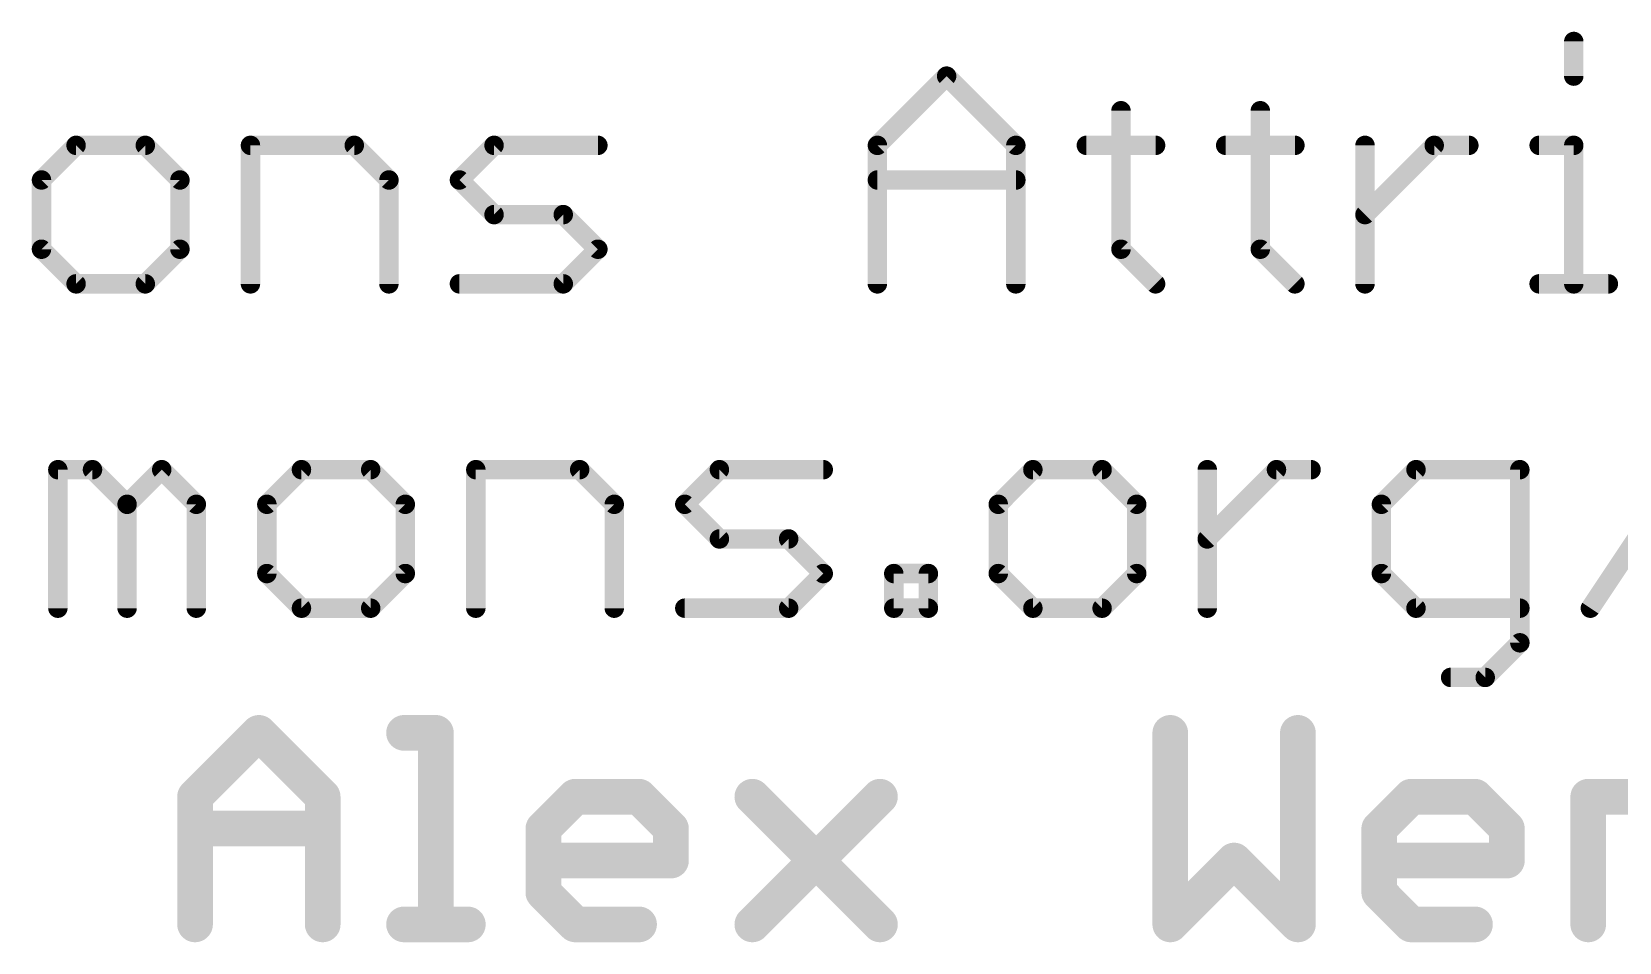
# Model space of a CAD drawing. Extents: x -12 to 110, y -16 to 66.
# Drawn here: x 50.93 to 63.37, y -15.24 to -8.11 of the extents above; entities that cross this region are included whole.
import ezdxf

# ---------------------------------------------------------------- set-up
doc = ezdxf.new("R2010")
doc.units = 0
doc.layers.add('51', color=53, linetype='CONTINUOUS')

msp = doc.modelspace()

# ---------------------------------------------------------------- linework, layer by layer
at = {"layer": '51'}
for points, const_width in [([(63.0107, -8.1856), (63.0107, -8.4568)], 0.1524), ([(57.5552, -8.9991), (58.0976, -8.4568)], 0.1524), ([(58.0976, -8.4568), (58.6399, -8.9991)], 0.1524), ([(59.4636, -8.728), (59.4636, -9.8126)], 0.1524), ([(60.555, -8.728), (60.555, -9.8126)], 0.1524), ([(51.2778, -8.9991), (51.0066, -9.2703)], 0.1524), ([(51.8201, -8.9991), (51.2778, -8.9991)], 0.1524), ([(52.0913, -9.2703), (51.8201, -8.9991)], 0.1524), ([(52.6438, -10.0838), (52.6438, -8.9991)], 0.1524), ([(52.6438, -8.9991), (53.4573, -8.9991)], 0.1524), ([(53.4573, -8.9991), (53.7284, -9.2703)], 0.1524), ([(54.2809, -9.2703), (54.5521, -8.9991)], 0.1524), ([(54.5521, -8.9991), (55.3656, -8.9991)], 0.1524), ([(57.5552, -10.0838), (57.5552, -8.9991)], 0.1524), ([(58.6399, -8.9991), (58.6399, -10.0838)], 0.1524), ([(59.1924, -8.9991), (59.7347, -8.9991)], 0.1524), ([(60.2838, -8.9991), (60.8262, -8.9991)], 0.1524), ([(61.3753, -10.0838), (61.3753, -8.9991)], 0.1524), ([(61.3753, -9.5415), (61.9176, -8.9991)], 0.1524), ([(61.9176, -8.9991), (62.1888, -8.9991)], 0.1524), ([(62.7396, -8.9991), (63.0107, -8.9991)], 0.1524), ([(63.0107, -8.9991), (63.0107, -10.0838)], 0.1524), ([(51.0066, -9.2703), (51.0066, -9.8126)], 0.1524), ([(52.0913, -9.8126), (52.0913, -9.2703)], 0.1524), ([(53.7284, -9.2703), (53.7284, -10.0838)], 0.1524), ([(54.5521, -9.5415), (54.2809, -9.2703)], 0.1524), ([(57.5552, -9.2703), (58.6399, -9.2703)], 0.1524), ([(55.0944, -9.5415), (54.5521, -9.5415)], 0.1524), ([(55.3656, -9.8126), (55.0944, -9.5415)], 0.1524), ([(51.0066, -9.8126), (51.2778, -10.0838)], 0.1524), ([(51.8201, -10.0838), (52.0913, -9.8126)], 0.1524), ([(55.0944, -10.0838), (55.3656, -9.8126)], 0.1524), ([(59.4636, -9.8126), (59.7347, -10.0838)], 0.1524), ([(60.555, -9.8126), (60.8262, -10.0838)], 0.1524), ([(51.2778, -10.0838), (51.8201, -10.0838)], 0.1524), ([(54.2809, -10.0838), (55.0944, -10.0838)], 0.1524), ([(62.7396, -10.0838), (63.2819, -10.0838)], 0.1524), ([(63.1408, -12.6238), (64.2255, -10.9968)], 0.1524), ([(51.135, -12.6238), (51.135, -11.5391)], 0.1524), ([(51.135, -11.5391), (51.4062, -11.5391)], 0.1524), ([(51.4062, -11.5391), (51.6773, -11.8103)], 0.1524), ([(51.6773, -11.8103), (51.9485, -11.5391)], 0.1524), ([(51.9485, -11.5391), (52.2197, -11.8103)], 0.1524), ([(53.0433, -11.5391), (52.7722, -11.8103)], 0.1524), ([(53.5857, -11.5391), (53.0433, -11.5391)], 0.1524), ([(53.8568, -11.8103), (53.5857, -11.5391)], 0.1524), ([(54.4093, -12.6238), (54.4093, -11.5391)], 0.1524), ([(54.4093, -11.5391), (55.2228, -11.5391)], 0.1524), ([(55.2228, -11.5391), (55.494, -11.8103)], 0.1524), ([(56.0465, -11.8103), (56.3176, -11.5391)], 0.1524), ([(56.3176, -11.5391), (57.1311, -11.5391)], 0.1524), ([(58.7734, -11.5391), (58.5022, -11.8103)], 0.1524), ([(59.3157, -11.5391), (58.7734, -11.5391)], 0.1524), ([(59.5869, -11.8103), (59.3157, -11.5391)], 0.1524), ([(60.1394, -12.6238), (60.1394, -11.5391)], 0.1524), ([(60.1394, -12.0815), (60.6817, -11.5391)], 0.1524), ([(60.6817, -11.5391), (60.9529, -11.5391)], 0.1524), ([(61.7748, -11.5391), (61.5037, -11.8103)], 0.1524), ([(62.5883, -11.5391), (61.7748, -11.5391)], 0.1524), ([(62.5883, -12.895), (62.5883, -11.5391)], 0.1524), ([(51.6773, -11.8103), (51.6773, -12.6238)], 0.1524), ([(52.2197, -11.8103), (52.2197, -12.6238)], 0.1524), ([(52.7722, -11.8103), (52.7722, -12.3526)], 0.1524), ([(53.8568, -12.3526), (53.8568, -11.8103)], 0.1524), ([(55.494, -11.8103), (55.494, -12.6238)], 0.1524), ([(56.3176, -12.0815), (56.0465, -11.8103)], 0.1524), ([(58.5022, -11.8103), (58.5022, -12.3526)], 0.1524), ([(59.5869, -12.3526), (59.5869, -11.8103)], 0.1524), ([(61.5037, -11.8103), (61.5037, -12.3526)], 0.1524), ([(56.86, -12.0815), (56.3176, -12.0815)], 0.1524), ([(57.1311, -12.3526), (56.86, -12.0815)], 0.1524), ([(52.7722, -12.3526), (53.0433, -12.6238)], 0.1524), ([(53.5857, -12.6238), (53.8568, -12.3526)], 0.1524), ([(56.86, -12.6238), (57.1311, -12.3526)], 0.1524), ([(57.6836, -12.6238), (57.6836, -12.3526)], 0.1524), ([(57.6836, -12.3526), (57.9548, -12.3526)], 0.1524), ([(57.9548, -12.3526), (57.9548, -12.6238)], 0.1524), ([(58.5022, -12.3526), (58.7734, -12.6238)], 0.1524), ([(59.3157, -12.6238), (59.5869, -12.3526)], 0.1524), ([(61.5037, -12.3526), (61.7748, -12.6238)], 0.1524), ([(53.0433, -12.6238), (53.5857, -12.6238)], 0.1524), ([(56.0465, -12.6238), (56.86, -12.6238)], 0.1524), ([(57.9548, -12.6238), (57.6836, -12.6238)], 0.1524), ([(58.7734, -12.6238), (59.3157, -12.6238)], 0.1524), ([(61.7748, -12.6238), (62.5883, -12.6238)], 0.1524), ([(62.3172, -13.1661), (62.5883, -12.895)], 0.1524), ([(62.046, -13.1661), (62.3172, -13.1661)], 0.1524), ([(52.2097, -14.1004), (52.7097, -13.6004)], 0.2794), ([(52.7097, -13.6004), (53.2096, -14.1004)], 0.2794), ([(53.8469, -13.6004), (54.0968, -13.6004)], 0.2794), ([(54.0968, -13.6004), (54.0968, -15.1003)], 0.2794), ([(59.8498, -13.6004), (59.8498, -15.1003)], 0.2794), ([(60.8497, -15.1003), (60.8497, -13.6004)], 0.2794), ([(52.2097, -15.1003), (52.2097, -14.1004)], 0.2794), ([(53.2096, -14.1004), (53.2096, -15.1003)], 0.2794), ([(54.9383, -14.3504), (55.1883, -14.1004)], 0.2794), ([(55.1883, -14.1004), (55.6882, -14.1004)], 0.2794), ([(55.6882, -14.1004), (55.9382, -14.3504)], 0.2794), ([(56.5755, -14.1004), (57.5754, -15.1003)], 0.2794), ([(56.5755, -15.1003), (57.5754, -14.1004)], 0.2794), ([(61.4869, -14.3504), (61.7369, -14.1004)], 0.2794), ([(61.7369, -14.1004), (62.2369, -14.1004)], 0.2794), ([(62.2369, -14.1004), (62.4868, -14.3504)], 0.2794), ([(63.1241, -15.1003), (63.1241, -14.1004)], 0.2794), ([(63.1241, -14.1004), (63.874, -14.1004)], 0.2794), ([(52.2097, -14.3504), (53.2096, -14.3504)], 0.2794), ([(54.9383, -14.8503), (54.9383, -14.3504)], 0.2794), ([(55.9382, -14.3504), (55.9382, -14.6003)], 0.2794), ([(61.4869, -14.8503), (61.4869, -14.3504)], 0.2794), ([(62.4868, -14.3504), (62.4868, -14.6003)], 0.2794), ([(55.9382, -14.6003), (54.9383, -14.6003)], 0.2794), ([(59.8498, -15.1003), (60.3497, -14.6003)], 0.2794), ([(60.3497, -14.6003), (60.8497, -15.1003)], 0.2794), ([(62.4868, -14.6003), (61.4869, -14.6003)], 0.2794), ([(55.1883, -15.1003), (54.9383, -14.8503)], 0.2794), ([(61.7369, -15.1003), (61.4869, -14.8503)], 0.2794), ([(53.8469, -15.1003), (54.3468, -15.1003)], 0.2794), ([(55.6882, -15.1003), (55.1883, -15.1003)], 0.2794), ([(62.2369, -15.1003), (61.7369, -15.1003)], 0.2794)]:
    msp.add_lwpolyline(points, dxfattribs=dict(at, const_width=const_width))
for points, const_width in [([(63.0488, -8.1856, 1), (62.9726, -8.1856)], 0.0762), ([(58.1245, -8.4299, 1), (58.0706, -8.4838)], 0.0762), ([(58.1245, -8.4838, 1), (58.0706, -8.4299)], 0.0762), ([(62.9726, -8.4568, 1), (63.0488, -8.4568)], 0.0762), ([(59.5017, -8.728, 1), (59.4255, -8.728)], 0.0762), ([(60.5931, -8.728, 1), (60.5169, -8.728)], 0.0762), ([(51.2778, -8.961, 1), (51.2778, -9.0372)], 0.0762), ([(51.3047, -9.0261, 1), (51.2508, -8.9722)], 0.0762), ([(51.847, -8.9722, 1), (51.7932, -9.0261)], 0.0762), ([(51.8201, -9.0372, 1), (51.8201, -8.961)], 0.0762), ([(52.6819, -8.9991, 1), (52.6057, -8.9991)], 0.0762), ([(52.6438, -8.961, 1), (52.6438, -9.0372)], 0.0762), ([(53.4842, -8.9722, 1), (53.4303, -9.0261)], 0.0762), ([(53.4573, -9.0372, 1), (53.4573, -8.961)], 0.0762), ([(54.5521, -8.961, 1), (54.5521, -9.0372)], 0.0762), ([(54.579, -9.0261, 1), (54.5251, -8.9722)], 0.0762), ([(55.3656, -9.0372, 1), (55.3656, -8.961)], 0.0762), ([(57.5933, -8.9991, 1), (57.5171, -8.9991)], 0.0762), ([(57.5283, -8.9722, 1), (57.5822, -9.0261)], 0.0762), ([(58.678, -8.9991, 1), (58.6018, -8.9991)], 0.0762), ([(58.6129, -9.0261, 1), (58.6668, -8.9722)], 0.0762), ([(59.1924, -8.961, 1), (59.1924, -9.0372)], 0.0762), ([(59.7347, -9.0372, 1), (59.7347, -8.961)], 0.0762), ([(60.2838, -8.961, 1), (60.2838, -9.0372)], 0.0762), ([(60.8262, -9.0372, 1), (60.8262, -8.961)], 0.0762), ([(61.4134, -8.9991, 1), (61.3372, -8.9991)], 0.0762), ([(61.9176, -8.961, 1), (61.9176, -9.0372)], 0.0762), ([(61.9445, -9.0261, 1), (61.8906, -8.9722)], 0.0762), ([(62.1888, -9.0372, 1), (62.1888, -8.961)], 0.0762), ([(62.7396, -8.961, 1), (62.7396, -9.0372)], 0.0762), ([(63.0488, -8.9991, 1), (62.9726, -8.9991)], 0.0762), ([(63.0107, -9.0372, 1), (63.0107, -8.961)], 0.0762), ([(51.0447, -9.2703, 1), (50.9685, -9.2703)], 0.0762), ([(52.1294, -9.2703, 1), (52.0532, -9.2703)], 0.0762), ([(53.7665, -9.2703, 1), (53.6903, -9.2703)], 0.0762), ([(54.3079, -9.2434, 1), (54.254, -9.2972)], 0.0762), ([(57.5552, -9.2322, 1), (57.5552, -9.3084)], 0.0762), ([(58.6399, -9.3084, 1), (58.6399, -9.2322)], 0.0762), ([(50.9797, -9.2434, 1), (51.0335, -9.2972)], 0.0762), ([(52.0643, -9.2972, 1), (52.1182, -9.2434)], 0.0762), ([(53.7015, -9.2972, 1), (53.7554, -9.2434)], 0.0762), ([(54.254, -9.2434, 1), (54.3079, -9.2972)], 0.0762), ([(54.5521, -9.5034, 1), (54.5521, -9.5796)], 0.0762), ([(54.5251, -9.5684, 1), (54.579, -9.5145)], 0.0762), ([(55.1214, -9.5145, 1), (55.0675, -9.5684)], 0.0762), ([(55.0944, -9.5796, 1), (55.0944, -9.5034)], 0.0762), ([(61.3483, -9.5145, 1), (61.4022, -9.5684)], 0.0762), ([(51.0335, -9.7857, 1), (50.9797, -9.8396)], 0.0762), ([(50.9685, -9.8126, 1), (51.0447, -9.8126)], 0.0762), ([(52.0532, -9.8126, 1), (52.1294, -9.8126)], 0.0762), ([(52.1182, -9.8396, 1), (52.0643, -9.7857)], 0.0762), ([(55.3925, -9.8396, 1), (55.3386, -9.7857)], 0.0762), ([(55.3386, -9.8396, 1), (55.3925, -9.7857)], 0.0762), ([(59.4905, -9.7857, 1), (59.4366, -9.8396)], 0.0762), ([(59.4255, -9.8126, 1), (59.5017, -9.8126)], 0.0762), ([(60.5819, -9.7857, 1), (60.528, -9.8396)], 0.0762), ([(60.5169, -9.8126, 1), (60.5931, -9.8126)], 0.0762), ([(51.2778, -10.0457, 1), (51.2778, -10.1219)], 0.0762), ([(51.2508, -10.1107, 1), (51.3047, -10.0569)], 0.0762), ([(51.7932, -10.0569, 1), (51.847, -10.1107)], 0.0762), ([(51.8201, -10.1219, 1), (51.8201, -10.0457)], 0.0762), ([(52.6057, -10.0838, 1), (52.6819, -10.0838)], 0.0762), ([(53.6903, -10.0838, 1), (53.7665, -10.0838)], 0.0762), ([(54.2809, -10.0457, 1), (54.2809, -10.1219)], 0.0762), ([(55.0675, -10.0569, 1), (55.1214, -10.1107)], 0.0762), ([(55.0944, -10.1219, 1), (55.0944, -10.0457)], 0.0762), ([(57.5171, -10.0838, 1), (57.5933, -10.0838)], 0.0762), ([(58.6018, -10.0838, 1), (58.678, -10.0838)], 0.0762), ([(59.7078, -10.1107, 1), (59.7617, -10.0569)], 0.0762), ([(60.7992, -10.1107, 1), (60.8531, -10.0569)], 0.0762), ([(61.3372, -10.0838, 1), (61.4134, -10.0838)], 0.0762), ([(62.7396, -10.0457, 1), (62.7396, -10.1219)], 0.0762), ([(62.9726, -10.0838, 1), (63.0488, -10.0838)], 0.0762), ([(63.2819, -10.1219, 1), (63.2819, -10.0457)], 0.0762), ([(51.1731, -11.5391, 1), (51.0969, -11.5391)], 0.0762), ([(51.135, -11.501, 1), (51.135, -11.5772)], 0.0762), ([(51.4331, -11.5122, 1), (51.3792, -11.5661)], 0.0762), ([(51.4062, -11.5772, 1), (51.4062, -11.501)], 0.0762), ([(51.9754, -11.5122, 1), (51.9216, -11.5661)], 0.0762), ([(51.9754, -11.5661, 1), (51.9216, -11.5122)], 0.0762), ([(53.0433, -11.501, 1), (53.0433, -11.5772)], 0.0762), ([(53.0703, -11.5661, 1), (53.0164, -11.5122)], 0.0762), ([(53.6126, -11.5122, 1), (53.5587, -11.5661)], 0.0762), ([(53.5857, -11.5772, 1), (53.5857, -11.501)], 0.0762), ([(54.4474, -11.5391, 1), (54.3712, -11.5391)], 0.0762), ([(54.4093, -11.501, 1), (54.4093, -11.5772)], 0.0762), ([(55.2498, -11.5122, 1), (55.1959, -11.5661)], 0.0762), ([(55.2228, -11.5772, 1), (55.2228, -11.501)], 0.0762), ([(56.3176, -11.501, 1), (56.3176, -11.5772)], 0.0762), ([(56.3446, -11.5661, 1), (56.2907, -11.5122)], 0.0762), ([(57.1311, -11.5772, 1), (57.1311, -11.501)], 0.0762), ([(58.7734, -11.501, 1), (58.7734, -11.5772)], 0.0762), ([(58.8003, -11.5661, 1), (58.7464, -11.5122)], 0.0762), ([(59.3427, -11.5122, 1), (59.2888, -11.5661)], 0.0762), ([(59.3157, -11.5772, 1), (59.3157, -11.501)], 0.0762), ([(60.1775, -11.5391, 1), (60.1013, -11.5391)], 0.0762), ([(60.6817, -11.501, 1), (60.6817, -11.5772)], 0.0762), ([(60.7086, -11.5661, 1), (60.6548, -11.5122)], 0.0762), ([(60.9529, -11.5772, 1), (60.9529, -11.501)], 0.0762), ([(61.7748, -11.501, 1), (61.7748, -11.5772)], 0.0762), ([(61.8018, -11.5661, 1), (61.7479, -11.5122)], 0.0762), ([(62.6264, -11.5391, 1), (62.5502, -11.5391)], 0.0762), ([(62.5883, -11.5772, 1), (62.5883, -11.501)], 0.0762), ([(51.7154, -11.8103, 1), (51.6392, -11.8103)], 0.0762), ([(51.6504, -11.7834, 1), (51.7043, -11.8372)], 0.0762), ([(51.6504, -11.8372, 1), (51.7043, -11.7834)], 0.0762), ([(52.2578, -11.8103, 1), (52.1816, -11.8103)], 0.0762), ([(52.1927, -11.8372, 1), (52.2466, -11.7834)], 0.0762), ([(52.8103, -11.8103, 1), (52.7341, -11.8103)], 0.0762), ([(52.7452, -11.7834, 1), (52.7991, -11.8372)], 0.0762), ([(53.8949, -11.8103, 1), (53.8187, -11.8103)], 0.0762), ([(53.8299, -11.8372, 1), (53.8838, -11.7834)], 0.0762), ([(55.5321, -11.8103, 1), (55.4559, -11.8103)], 0.0762), ([(55.467, -11.8372, 1), (55.5209, -11.7834)], 0.0762), ([(56.0734, -11.7834, 1), (56.0195, -11.8372)], 0.0762), ([(56.0195, -11.7834, 1), (56.0734, -11.8372)], 0.0762), ([(58.5403, -11.8103, 1), (58.4641, -11.8103)], 0.0762), ([(58.4753, -11.7834, 1), (58.5292, -11.8372)], 0.0762), ([(59.625, -11.8103, 1), (59.5488, -11.8103)], 0.0762), ([(59.5599, -11.8372, 1), (59.6138, -11.7834)], 0.0762), ([(61.5418, -11.8103, 1), (61.4656, -11.8103)], 0.0762), ([(61.4767, -11.7834, 1), (61.5306, -11.8372)], 0.0762), ([(56.3176, -12.0434, 1), (56.3176, -12.1196)], 0.0762), ([(56.2907, -12.1084, 1), (56.3446, -12.0545)], 0.0762), ([(56.8869, -12.0545, 1), (56.833, -12.1084)], 0.0762), ([(56.86, -12.1196, 1), (56.86, -12.0434)], 0.0762), ([(60.1124, -12.0545, 1), (60.1663, -12.1084)], 0.0762), ([(52.7991, -12.3257, 1), (52.7452, -12.3796)], 0.0762), ([(53.8838, -12.3796, 1), (53.8299, -12.3257)], 0.0762), ([(57.1581, -12.3796, 1), (57.1042, -12.3257)], 0.0762), ([(57.1042, -12.3796, 1), (57.1581, -12.3257)], 0.0762), ([(57.7217, -12.3526, 1), (57.6455, -12.3526)], 0.0762), ([(57.6836, -12.3145, 1), (57.6836, -12.3907)], 0.0762), ([(57.9929, -12.3526, 1), (57.9167, -12.3526)], 0.0762), ([(57.9548, -12.3907, 1), (57.9548, -12.3145)], 0.0762), ([(58.5292, -12.3257, 1), (58.4753, -12.3796)], 0.0762), ([(59.6138, -12.3796, 1), (59.5599, -12.3257)], 0.0762), ([(61.5306, -12.3257, 1), (61.4767, -12.3796)], 0.0762), ([(52.7341, -12.3526, 1), (52.8103, -12.3526)], 0.0762), ([(53.8187, -12.3526, 1), (53.8949, -12.3526)], 0.0762), ([(58.4641, -12.3526, 1), (58.5403, -12.3526)], 0.0762), ([(59.5488, -12.3526, 1), (59.625, -12.3526)], 0.0762), ([(61.4656, -12.3526, 1), (61.5418, -12.3526)], 0.0762), ([(53.0433, -12.5857, 1), (53.0433, -12.6619)], 0.0762), ([(53.0164, -12.6507, 1), (53.0703, -12.5969)], 0.0762), ([(53.5587, -12.5969, 1), (53.6126, -12.6507)], 0.0762), ([(53.5857, -12.6619, 1), (53.5857, -12.5857)], 0.0762), ([(56.0465, -12.5857, 1), (56.0465, -12.6619)], 0.0762), ([(56.833, -12.5969, 1), (56.8869, -12.6507)], 0.0762), ([(56.86, -12.6619, 1), (56.86, -12.5857)], 0.0762), ([(57.6836, -12.5857, 1), (57.6836, -12.6619)], 0.0762), ([(57.9548, -12.6619, 1), (57.9548, -12.5857)], 0.0762), ([(58.7734, -12.5857, 1), (58.7734, -12.6619)], 0.0762), ([(58.7464, -12.6507, 1), (58.8003, -12.5969)], 0.0762), ([(59.2888, -12.5969, 1), (59.3426, -12.6507)], 0.0762), ([(59.3157, -12.6619, 1), (59.3157, -12.5857)], 0.0762), ([(61.7748, -12.5857, 1), (61.7748, -12.6619)], 0.0762), ([(61.7479, -12.6507, 1), (61.8018, -12.5969)], 0.0762), ([(62.5883, -12.6619, 1), (62.5883, -12.5857)], 0.0762), ([(51.0969, -12.6238, 1), (51.1731, -12.6238)], 0.0762), ([(51.6392, -12.6238, 1), (51.7154, -12.6238)], 0.0762), ([(52.1816, -12.6238, 1), (52.2578, -12.6238)], 0.0762), ([(54.3712, -12.6238, 1), (54.4474, -12.6238)], 0.0762), ([(55.4559, -12.6238, 1), (55.5321, -12.6238)], 0.0762), ([(57.6455, -12.6238, 1), (57.7217, -12.6238)], 0.0762), ([(57.9167, -12.6238, 1), (57.9929, -12.6238)], 0.0762), ([(60.1013, -12.6238, 1), (60.1775, -12.6238)], 0.0762), ([(63.1091, -12.6027, 1), (63.1725, -12.6449)], 0.0762), ([(62.5502, -12.895, 1), (62.6264, -12.895)], 0.0762), ([(62.6153, -12.9219, 1), (62.5614, -12.868)], 0.0762), ([(62.046, -13.128, 1), (62.046, -13.2042)], 0.0762), ([(62.2902, -13.1392, 1), (62.3441, -13.1931)], 0.0762), ([(62.3172, -13.2042, 1), (62.3172, -13.128)], 0.0762), ([(52.7591, -13.551, 1), (52.6603, -13.6498)], 0.1397), ([(52.7591, -13.6498, 1), (52.6603, -13.551)], 0.1397), ([(53.8469, -13.5306, 1), (53.8469, -13.6703)], 0.1397), ([(54.1667, -13.6004, 1), (54.027, -13.6004)], 0.1397), ([(54.0968, -13.6703, 1), (54.0968, -13.5306)], 0.1397), ([(59.9196, -13.6004, 1), (59.7799, -13.6004)], 0.1397), ([(60.9195, -13.6004, 1), (60.7798, -13.6004)], 0.1397), ([(52.2796, -14.1004, 1), (52.1399, -14.1004)], 0.1397), ([(52.1603, -14.051, 1), (52.2591, -14.1498)], 0.1397), ([(53.2795, -14.1004, 1), (53.1398, -14.1004)], 0.1397), ([(53.1602, -14.1498, 1), (53.259, -14.051)], 0.1397), ([(55.1883, -14.0305, 1), (55.1883, -14.1702)], 0.1397), ([(55.2377, -14.1498, 1), (55.1389, -14.051)], 0.1397), ([(55.7376, -14.051, 1), (55.6388, -14.1498)], 0.1397), ([(55.6882, -14.1702, 1), (55.6882, -14.0305)], 0.1397), ([(56.6248, -14.051, 1), (56.5261, -14.1498)], 0.1397), ([(57.6248, -14.1498, 1), (57.526, -14.051)], 0.1397), ([(61.7369, -14.0305, 1), (61.7369, -14.1702)], 0.1397), ([(61.7863, -14.1498, 1), (61.6875, -14.051)], 0.1397), ([(62.2863, -14.051, 1), (62.1875, -14.1498)], 0.1397), ([(62.2369, -14.1702, 1), (62.2369, -14.0305)], 0.1397), ([(63.1939, -14.1004, 1), (63.0542, -14.1004)], 0.1397), ([(63.1241, -14.0305, 1), (63.1241, -14.1702)], 0.1397), ([(52.2097, -14.2805, 1), (52.2097, -14.4202)], 0.1397), ([(53.2096, -14.4202, 1), (53.2096, -14.2805)], 0.1397), ([(55.0081, -14.3504, 1), (54.8684, -14.3504)], 0.1397), ([(54.8889, -14.301, 1), (54.9877, -14.3998)], 0.1397), ([(56.0081, -14.3504, 1), (55.8684, -14.3504)], 0.1397), ([(55.8888, -14.3998, 1), (55.9876, -14.301)], 0.1397), ([(61.5568, -14.3504, 1), (61.4171, -14.3504)], 0.1397), ([(61.4375, -14.301, 1), (61.5363, -14.3998)], 0.1397), ([(62.5567, -14.3504, 1), (62.417, -14.3504)], 0.1397), ([(62.4374, -14.3998, 1), (62.5362, -14.301)], 0.1397), ([(54.9383, -14.5305, 1), (54.9383, -14.6702)], 0.1397), ([(55.8684, -14.6003, 1), (56.0081, -14.6003)], 0.1397), ([(55.9382, -14.6702, 1), (55.9382, -14.5305)], 0.1397), ([(60.3991, -14.5509, 1), (60.3003, -14.6497)], 0.1397), ([(60.3991, -14.6497, 1), (60.3003, -14.5509)], 0.1397), ([(61.4869, -14.5305, 1), (61.4869, -14.6702)], 0.1397), ([(62.417, -14.6003, 1), (62.5567, -14.6003)], 0.1397), ([(62.4868, -14.6702, 1), (62.4868, -14.5305)], 0.1397), ([(54.8684, -14.8503, 1), (55.0081, -14.8503)], 0.1397), ([(54.9877, -14.8009, 1), (54.8889, -14.8997)], 0.1397), ([(61.5363, -14.8009, 1), (61.4375, -14.8997)], 0.1397), ([(61.4171, -14.8503, 1), (61.5568, -14.8503)], 0.1397), ([(52.1399, -15.1003, 1), (52.2796, -15.1003)], 0.1397), ([(53.1398, -15.1003, 1), (53.2795, -15.1003)], 0.1397), ([(53.8469, -15.0305, 1), (53.8469, -15.1702)], 0.1397), ([(54.027, -15.1003, 1), (54.1667, -15.1003)], 0.1397), ([(54.3468, -15.1702, 1), (54.3468, -15.0305)], 0.1397), ([(55.1883, -15.0305, 1), (55.1883, -15.1702)], 0.1397), ([(55.1389, -15.1497, 1), (55.2377, -15.0509)], 0.1397), ([(55.6882, -15.1702, 1), (55.6882, -15.0305)], 0.1397), ([(56.5261, -15.0509, 1), (56.6248, -15.1497)], 0.1397), ([(57.526, -15.1497, 1), (57.6248, -15.0509)], 0.1397), ([(59.7799, -15.1003, 1), (59.9196, -15.1003)], 0.1397), ([(59.8004, -15.0509, 1), (59.8992, -15.1497)], 0.1397), ([(60.7798, -15.1003, 1), (60.9195, -15.1003)], 0.1397), ([(60.8003, -15.1497, 1), (60.8991, -15.0509)], 0.1397), ([(61.7369, -15.0305, 1), (61.7369, -15.1702)], 0.1397), ([(61.6875, -15.1497, 1), (61.7863, -15.0509)], 0.1397), ([(62.2369, -15.1702, 1), (62.2369, -15.0305)], 0.1397), ([(63.0542, -15.1003, 1), (63.1939, -15.1003)], 0.1397)]:
    msp.add_lwpolyline(points, format="xyb", dxfattribs=dict(at, const_width=const_width))

doc.saveas('drawing.dxf')
